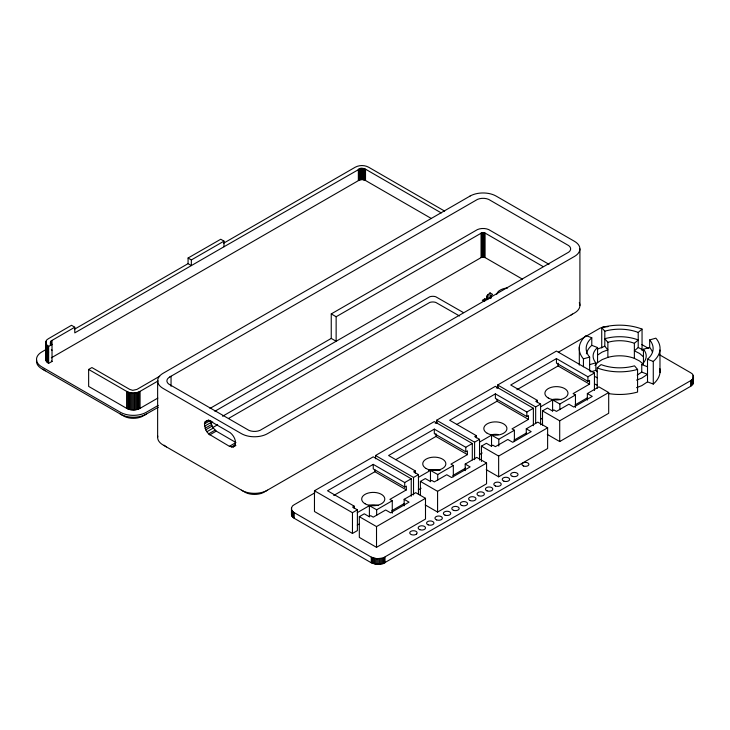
<?xml version="1.0" encoding="UTF-8"?>
<svg xmlns="http://www.w3.org/2000/svg" width="730" height="730" viewBox="0 0 730 730"><rect width="100%" height="100%" fill="white"/><g stroke="black" fill="none" stroke-linecap="round" stroke-linejoin="round"><path stroke-width="1.09" d="M411.245 496.236L411.245 478.77L373.249 456.834L314.466 490.77L314.466 511.511L352.462 533.447L357.399 530.591L357.399 509.85L352.581 507.076L354.178 506.155L354.178 508.418M352.462 533.447L352.462 512.706L357.399 509.85M404.146 499.32L409.046 502.149L390.605 512.807L385.677 509.987L373.249 517.159L370.667 515.672L369.079 516.594L364.261 513.811L359.324 516.667L359.324 537.408L376.516 547.327L425.499 519.048L425.499 498.307L415.698 492.65L404.146 499.32L404.146 505.872M369.398 516.977L369.398 505.662L376.662 509.768L392.265 500.753L392.265 513.199M411.245 478.77L404.712 482.539L373.249 464.371L373.249 468.897L404.712 487.065L406.345 486.125L406.345 489.894L389.893 499.393L392.265 500.753M333.729 495.478L374.882 471.726L374.882 469.837M375.53 458.787L375.53 455.511L434.313 421.575L472.31 443.512L472.31 459.882M376.516 547.327L376.516 526.586L425.499 498.307M376.662 515.417L376.662 509.768M404.712 487.065L404.712 482.539M413.527 494.913L413.527 477.447L418.473 474.6L418.463 494.246M415.242 473.159L415.242 470.896L388.597 455.511L434.313 429.121L465.776 447.28L472.31 443.512M420.389 495.597L420.389 481.408L425.325 478.561L430.143 481.335L431.731 480.422L434.313 481.909L446.742 474.737L451.669 477.548L470.111 466.899L465.211 464.07L465.211 470.613M430.463 481.718L430.463 470.403L437.726 474.509L453.33 465.503L453.33 476.809M434.313 429.121L434.313 433.638L465.776 451.806L467.41 450.866L467.41 454.635L450.957 464.134L453.33 465.503M395.779 459.663L435.947 436.467L435.947 433.638M436.595 423.528L436.595 420.252L495.378 386.316L533.375 408.252L533.375 425.718M437.58 512.077L437.58 491.336L486.563 463.057L486.563 483.789L437.58 512.077L425.161 504.905M437.726 480.167L437.726 474.509M465.776 451.806L465.776 447.28M474.591 459.654L474.591 442.188L479.537 439.341L479.537 460.082M476.307 437.9L476.307 435.646L449.662 420.252L495.378 393.862L526.841 412.03L533.375 408.252M481.453 461.433L481.453 446.149L486.39 443.302L491.208 446.085L492.805 445.163L495.378 446.651L507.815 439.478L512.734 442.289L531.175 431.64L526.275 428.811L526.275 434.268M491.527 446.459L491.527 435.153L498.791 439.25L514.394 430.244L514.394 441.559M495.378 393.862L495.378 398.388L526.841 416.556L528.474 415.607L528.474 419.376L512.022 428.875L514.394 430.244M456.843 424.404L497.011 401.217L497.011 399.328M497.668 388.278L497.668 385.002L556.442 351.066L594.439 373.003L594.439 390.468M498.645 476.818L498.645 456.077L547.628 427.798L547.628 448.539L498.645 476.818L486.226 469.645M498.791 446.039L498.791 439.25M526.841 416.556L526.841 412.03M535.665 423.309L535.665 406.938L540.601 404.082L540.601 424.823M537.371 402.65L537.371 400.387L510.726 385.002L556.442 358.603L587.915 376.771L594.439 373.003M542.518 425.088L542.518 410.899L547.454 408.043L552.272 410.826L553.869 409.904L556.442 411.391L568.88 404.219L573.798 407.039L592.24 396.381L587.349 393.552L587.349 400.104M552.592 411.209L552.592 399.894L559.855 403.991L575.459 394.985L575.459 407.431M556.442 358.603L556.442 363.129L587.915 381.297L589.539 380.357L589.539 384.126L573.096 393.625L575.459 394.985M516.931 389.71L558.076 365.958L558.076 363.129M559.709 441.559L559.709 420.818L608.692 392.539L608.692 413.28L559.709 441.559L547.29 434.396M559.855 409.649L559.855 403.991M587.915 381.297L587.915 376.771M74.478 329.23L188.057 263.658L188.094 258.009L220.752 239.239L224.01 241.128L223.973 246.767L74.779 332.88L74.77 327.223L71.504 325.288L48.645 338.574C44.968 339.897 44.968 345.034 48.645 346.358L48.654 363.321L52.031 361.496L52.022 340.39L74.77 327.223M224.01 241.128L191.36 259.935L191.324 265.583L188.057 263.658M50.379 344.724L50.534 341.777L52.022 340.39M314.922 492.768L294.217 504.722C290.604 506.127 290.604 511.237 294.217 512.642L371.287 557.136L376.881 558.724L382.995 558.021L690.662 380.668C694.276 379.262 694.276 374.152 690.662 372.747L659.445 354.725M291.708 512.889L291.708 515.782L294.217 518.291L371.287 562.793L376.881 564.381L382.995 563.679L690.662 386.316L693.418 383.095L693.5 376.707M486.873 299.026L487.184 295.55L490.04 292.903L492.586 294.373L490.697 296.061L491.089 298.013M204.436 423.893L205.02 422.013L206.791 420.544L209.72 420.836L230.206 432.662C233.828 435.618 236.748 440.838 234.905 445.537L233.135 447.006L229.412 446.322L208.552 433.903L205.65 429.833L204.436 423.893L210.039 420.653M46.455 357.39C44.758 359.525 46.501 362.354 48.654 363.321M597.24 388.287L597.24 367.92L601.082 364.599A33.48 19.327 0 0 0 634.498 365.83L637.573 369.416L637.573 392.046A40.406 23.333 0 0 1 608.72 393.598M642.053 329.093A40.406 23.333 0 0 0 601.73 327.597L604.805 331.183A33.48 19.327 0 0 1 638.212 332.424L642.053 329.093L642.053 350.582M607.871 342.306A26.554 15.33 0 0 1 634.37 343.292L638.212 339.961A33.48 19.327 0 0 0 604.805 338.72L607.871 342.306L607.871 357.39L602.113 359.616L597.551 362.637A26.554 15.33 0 0 0 594.968 365.474M638.212 332.424L638.212 347.507L634.37 350.829L639.589 353.466L643.449 356.797M597.551 355.09L602.113 352.079L607.871 349.852L604.805 346.266L604.805 331.183M637.18 375.101L641.752 372.09L647.51 374.308L641.761 378.113L636.569 380.111M659.811 368.559A40.406 23.333 0 0 1 653.277 384.071L647.51 381.854L641.761 385.65L636.569 387.657M51.328 357.819L359.644 179.909L362.536 179.58L365.52 180.502L431.448 218.562M571.134 314.931L572.43 314.082M159.678 376.242L136.93 389.409L132.741 390.34L129.757 389.409L91.907 367.555L88.64 369.444L88.649 386.407L126.6 408.326C130.697 410.57 135.99 410.57 140.087 408.326L157.835 398.078M88.64 369.444L126.6 391.362C130.697 393.607 135.99 393.607 140.087 391.362L158.182 380.887M223.654 243.181L355.191 167.243C359.288 164.998 364.58 164.998 368.677 167.243L444.652 211.107M46.848 349.04L41.911 351.887A18.469 10.667 0 0 0 41.911 366.971L120.286 412.222A18.469 10.667 0 0 0 146.411 412.222L158.255 405.378M223.973 246.767L360.748 168.329L365.52 169.196L441.285 212.932M158.255 407.267L141.775 416.675A13.843 7.994 0 0 1 124.921 416.675L41.911 368.851A18.469 10.667 0 0 1 36.655 359.917M209.984 408.426L331.247 338.419L331.247 313.909L477.457 229.576A9.216 5.32 0 0 1 488.68 229.576L549.015 264.333M331.247 313.909L336.138 316.738L482.202 232.587L485.076 233.071L543.047 266.541M214.885 411.255L481.681 257.27L485.076 257.58L522.415 279.134M205.02 422.013L208.753 419.859M204.5 426.238L211.034 422.46L210.988 420.9M210.742 423.071L212.722 421.931M222.577 416.246L429.769 296.772A6.022 3.477 0 0 1 435.792 296.772L463.468 312.604M205.02 428.282L211.554 424.513L211.034 422.46M205.65 429.833L212.184 426.065L211.554 424.513M212.722 427.588L217.65 424.741M228.49 418.482L429.769 302.43A6.022 3.477 0 0 1 435.792 302.43L459.535 315.99M206.791 431.795L213.315 428.026L216.253 431.12L235.945 442.553L229.412 446.322M208.552 433.903L215.085 430.134M209.72 434.898L216.253 431.12M486.864 299.921L484.921 298.798L482.311 300.304L484.145 301.362M231.374 447.079L235.106 444.926M233.135 447.006L235.881 445.492M435.217 423.318L437.188 422.177M496.345 388.022L498.316 386.882M558.468 352.161L599.877 328.254L603.026 327.04L607.999 326.657M373.249 464.371L327.533 490.77L354.178 506.155M415.242 470.896L413.654 471.817L418.473 474.6M476.307 435.646L474.719 436.558L479.537 439.341M537.371 400.387L535.784 401.308L540.601 404.082M357.253 512.67L369.398 505.662M418.317 477.42L430.463 470.403M479.391 442.161L491.527 435.153M540.455 406.902L552.592 399.894M357.253 525.116L359.123 524.04M418.317 489.857L421.119 488.242M479.391 454.607L482.192 452.983M540.455 419.349L542.317 418.272M465.211 464.07L476.763 457.4L486.563 463.057M526.275 428.811L537.827 422.141L547.628 427.798M587.349 393.552L598.901 386.882L608.692 392.539M391.837 510.717L404.447 503.426M452.901 475.458L465.512 468.176M513.966 440.199L526.586 432.917M575.03 404.94L587.65 397.658M48.645 346.358L52.022 344.533L50.379 342.461M597.542 349.077L604.805 346.266M583.434 358.859L589.639 357.079A33.48 19.327 0 0 1 591.784 337.789L586.017 335.572A40.406 23.333 0 0 0 583.434 358.859L583.434 366.77M647.51 381.854L647.51 359.224A33.48 19.327 0 0 0 649.663 339.934L655.868 338.163A40.406 23.333 0 0 1 653.277 361.441L653.277 384.071M589.639 364.626L595.853 362.846A26.554 15.33 0 0 1 597.551 347.553L591.784 345.336L591.784 337.789M641.752 372.09L641.752 364.553A26.554 15.33 0 0 0 643.449 349.25L649.663 347.48L649.663 339.934M590.67 371.871L595.853 370.393L597.395 371.725M507.542 288.012C503.846 287.985 497.13 290.531 496.774 294.236M647.51 359.224L653.277 361.441M641.752 364.553L647.51 366.77M638.212 347.507L643.851 350.354M607.871 357.39A26.554 15.33 0 0 1 634.37 358.375L639.589 361.012L642.683 363.668M594.503 376.361L597.322 377.784M594.503 383.898L597.322 385.321M641.88 344.587L648.714 348.529M558.076 365.958L589.539 384.126M497.668 385.002L535.665 406.938M542.518 410.899L559.709 420.818M497.011 401.217L528.474 419.376M331.247 338.419L336.138 341.248L336.138 316.738M436.595 420.252L474.591 442.188M481.453 446.149L498.645 456.077M435.947 436.467L467.41 454.635M375.53 455.511L413.527 477.447M420.389 481.408L437.58 491.336M374.882 471.726L406.345 489.894M314.466 490.77L352.462 512.706M359.324 516.667L376.516 526.586M188.094 258.009L191.36 259.935M51.328 361.04L52.031 361.496M51.328 349.725L52.031 350.19M48.654 352.006L46.455 350.154L45.835 347.425L45.835 360.118M166.413 446.906L165.126 446.057A13.843 7.994 0 0 1 164.113 445.181M45.287 370.803L43.992 369.946A13.843 7.994 0 0 1 42.979 369.079M488.06 299.227L486.873 296.763M212.184 426.065L213.315 428.026M693.171 380.914L693.5 382.365M140.087 391.362L140.087 408.326M138.956 391.937L138.956 408.9M137.952 392.32L137.952 409.284M136.866 392.63L136.875 409.594M135.725 392.849L135.734 409.813M134.548 392.986L134.548 409.95M133.344 393.032L133.344 409.995M132.139 392.986L132.139 409.95M130.953 392.849L130.962 409.813M129.812 392.63L129.821 409.594M128.736 392.32L128.736 409.284M127.732 391.937L127.732 408.9M126.6 391.362L126.6 408.326M51.328 340.855L51.328 344.241M50.991 341.138L50.991 344.533M50.726 341.448L50.726 343.711M50.534 341.777L50.416 344.377M47.651 345.701L47.66 362.664M46.985 345.126L46.994 362.089M46.446 344.505L46.455 361.469M46.063 341.083L46.072 358.047M45.826 341.768L45.835 348.812M693.418 375.977L693.418 383.095M693.171 375.257L693.171 383.807M692.761 378.843L692.761 384.5M692.204 379.5L692.204 385.157M691.492 380.111L691.492 385.768M690.662 380.668L690.662 386.316M659.975 350.008L659.975 372.629M643.449 349.25L643.449 364.334M634.37 343.292L634.37 358.375M601.73 327.597L601.73 347.964M597.551 347.553L597.551 362.637M595.853 362.846L595.853 370.393M589.639 357.079L589.639 371.086M579.912 248.884L579.912 305.441M579.319 347.015L579.319 365.109M490.697 296.061L490.697 298.324M490.04 292.903L490.04 298.561M488.023 294.409L488.023 298.935M487.184 295.55L487.184 298.944M485.076 233.071L485.076 257.58M484.921 298.798L484.921 301.061M484.455 232.751L484.455 257.27M484.209 232.66L484.209 257.17M483.944 232.587L483.944 257.097M483.661 232.532L483.661 257.042M483.37 232.496L483.37 257.006M483.068 232.487L483.068 256.996M482.776 232.496L482.776 257.006M482.484 232.532L482.484 257.042M482.202 232.587L482.202 257.097M481.928 232.66L481.928 257.17M481.681 232.751L481.681 257.27M481.061 233.071L481.061 257.58M385.002 557.136L385.002 562.793M384.053 557.62L384.053 563.268M382.995 558.021L382.995 563.679M381.854 558.35L381.854 564.007M380.659 558.578L380.659 564.235M379.408 558.724L379.408 564.381M378.14 558.769L378.14 564.427M376.881 558.724L376.881 564.381M375.631 558.578L375.631 564.235M374.435 558.35L374.435 564.007M373.295 558.021L373.295 563.679M372.236 557.62L372.236 563.268M371.287 557.136L371.287 562.793M365.52 169.196L365.52 180.502M364.726 168.794L364.726 180.1M364.233 168.593L364.233 179.909M363.695 168.447L363.695 179.753M363.12 168.329L363.12 179.644M362.536 168.265L362.536 179.58M361.934 168.247L361.934 179.553M361.341 168.265L361.341 179.58M360.748 168.329L360.748 179.644M360.182 168.447L360.182 179.753M359.644 168.593L359.644 179.909M359.142 168.794L359.142 180.1M358.348 169.196L358.348 180.502M294.217 512.642L294.217 518.291M293.387 512.086L293.387 517.743M292.675 511.474L292.675 517.132M292.119 510.817L292.119 516.475M291.708 510.124L291.708 515.782M291.462 507.952L291.462 515.07M171.048 376.233L171.048 386.289M157.634 380.859L157.634 437.416M46.072 349.497L46.072 360.802M579.282 302.685A18.469 10.667 0 0 1 574.501 312.988L262.909 492.777A13.843 7.994 0 0 1 246.056 492.777L163.046 444.962A18.469 10.667 0 0 1 157.789 436.029M267.545 490.204A18.469 10.667 0 0 1 241.42 490.204M146.411 414.102A18.469 10.667 0 0 1 120.286 414.102M428.537 470.476A11.543 6.661 0 0 1 440.09 470.476M368.367 505.47A11.543 6.661 0 0 1 378.131 505.47M490.496 434.952A11.543 6.661 0 0 1 498.371 434.56M551.561 399.702A11.543 6.661 0 0 1 561.324 399.702M586.391 353.813A33.48 19.327 0 0 1 591.784 345.336M649.663 347.48A33.48 19.327 0 0 1 652.483 352.252M637.573 369.416A40.406 23.333 0 0 1 597.24 367.92M416.511 534.041L415.881 534.46A3.696 2.135 0 0 1 409.895 533.457A3.696 2.135 0 0 1 413.992 530.746A3.696 2.135 0 0 1 416.511 534.041M169.789 376.963L168.794 377.62A9.216 5.32 0 0 0 168.794 384.099L248.866 430.326A9.216 5.32 0 0 0 260.09 430.326L568.752 252.124A9.216 5.32 0 0 0 568.752 245.645L488.68 199.409A9.216 5.32 0 0 0 477.457 199.409L169.789 376.963M470.011 196.087L163.046 373.313A18.469 10.667 0 0 0 163.046 388.397L241.42 433.647A18.469 10.667 0 0 0 267.545 433.647L574.501 256.422A18.469 10.667 0 0 0 574.501 241.338L496.135 196.087A18.469 10.667 0 0 0 470.011 196.087M426.147 468.523A11.543 6.661 0 0 0 445.464 465.53A11.543 6.661 0 0 0 431.32 457.372A11.543 6.661 0 0 0 426.147 468.523M365.082 503.773A11.543 6.661 0 0 0 384.4 500.789A11.543 6.661 0 0 0 370.256 492.622A11.543 6.661 0 0 0 365.082 503.773M487.211 433.264A11.543 6.661 0 0 0 506.529 430.28A11.543 6.661 0 0 0 492.394 422.113A11.543 6.661 0 0 0 487.211 433.264M548.285 398.005A11.543 6.661 0 0 0 567.593 395.021A11.543 6.661 0 0 0 553.459 386.854A11.543 6.661 0 0 0 548.285 398.005M523.629 466.05A3.44 1.989 0 0 0 528.885 464.417A3.44 1.989 0 0 0 523.811 462.61A3.44 1.989 0 0 0 523.629 466.05M512.296 476.316A3.696 2.135 0 0 0 518.026 474.673A3.696 2.135 0 0 0 512.697 472.629A3.696 2.135 0 0 0 512.296 476.316M503.892 481.17A3.696 2.135 0 0 0 509.622 479.528A3.696 2.135 0 0 0 504.293 477.484A3.696 2.135 0 0 0 503.892 481.17M495.478 486.025A3.696 2.135 0 0 0 501.209 484.382A3.696 2.135 0 0 0 495.88 482.338A3.696 2.135 0 0 0 495.478 486.025M487.074 490.879A3.696 2.135 0 0 0 492.805 489.237A3.696 2.135 0 0 0 487.476 487.193A3.696 2.135 0 0 0 487.074 490.879M478.661 495.761A3.696 2.135 0 0 0 484.392 494.119A3.696 2.135 0 0 0 479.062 492.075A3.696 2.135 0 0 0 478.661 495.761M470.257 500.598A3.696 2.135 0 0 0 475.987 498.955A3.696 2.135 0 0 0 470.658 496.911A3.696 2.135 0 0 0 470.257 500.598M461.844 505.479A3.696 2.135 0 0 0 467.574 503.837A3.696 2.135 0 0 0 462.245 501.793A3.696 2.135 0 0 0 461.844 505.479M453.43 510.297A3.696 2.135 0 0 0 459.17 508.655A3.696 2.135 0 0 0 453.841 506.611A3.696 2.135 0 0 0 453.43 510.297M445.026 515.152A3.696 2.135 0 0 0 450.757 513.509A3.696 2.135 0 0 0 445.428 511.465A3.696 2.135 0 0 0 445.026 515.152M436.613 519.924A3.696 2.135 0 0 0 442.353 518.282A3.696 2.135 0 0 0 437.024 516.229A3.696 2.135 0 0 0 436.613 519.924M428.209 524.861A3.696 2.135 0 0 0 433.939 523.227A3.696 2.135 0 0 0 428.61 521.174A3.696 2.135 0 0 0 428.209 524.861M419.796 529.679A3.696 2.135 0 0 0 425.535 528.036A3.696 2.135 0 0 0 420.206 525.992A3.696 2.135 0 0 0 419.796 529.679"/></g></svg>
